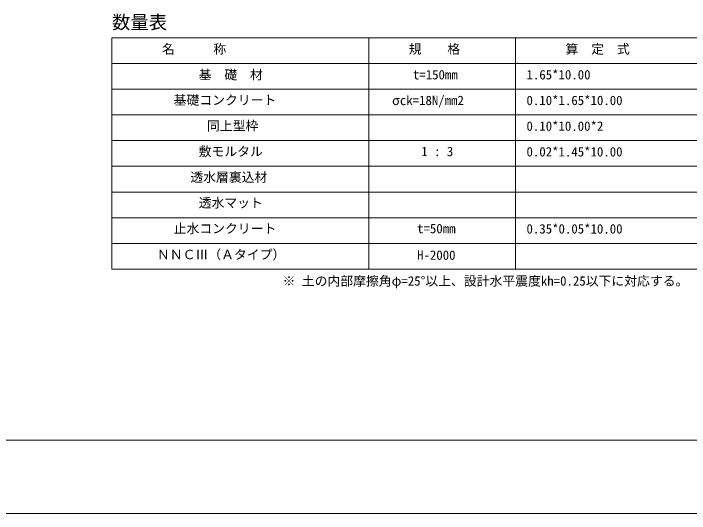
# Model space of a CAD drawing. Units: millimetres, scale not verified. Extents: x -252 to 252048, y 18866 to 78266.
# Drawn here: x 51088 to 69516, y 18866 to 32490 of the extents above; entities that cross this region are included whole.
import ezdxf
from ezdxf.enums import TextEntityAlignment as Align

# ---------------------------------------------------------------- set-up
doc = ezdxf.new("R2010")
doc.units = ezdxf.units.MM
doc.header["$LTSCALE"] = 300
doc.layers.add('D-MTR', color=1, linetype='Continuous')
doc.layers.add('D-MTR-TXT', color=1, linetype='Continuous')
for name, color, linetype, lineweight in [('D-MTR-FRAM', 7, 'Continuous', 18), ('D-TTL(外枠）', 2, 'Continuous', 18), ('DEFPOINTS_3', 7, 'Continuous', 18)]:
    doc.layers.add(name, color=color, linetype=linetype, lineweight=lineweight)
doc.styles.add('ＭＳ ゴシック', font='')
doc.styles.get('ＭＳ ゴシック').set_extended_font_data('MS Gothic')

msp = doc.modelspace()

# ---------------------------------------------------------------- linework, layer by layer
at = {"layer": 'D-MTR-FRAM'}
for p, q in [((53772.7, 31826.3), (73272.7, 31826.3)), ((53772.7, 25526.3), (53772.7, 31826.3)), ((60772.7, 25526.3), (60772.7, 31826.3)), ((64772.7, 25526.3), (64772.7, 31826.3)), ((53772.7, 31126.3), (73272.7, 31126.3)), ((53772.7, 30426.3), (73272.7, 30426.3)), ((53772.7, 29726.3), (73272.7, 29726.3)), ((53772.7, 29026.3), (73272.7, 29026.3)), ((53772.7, 28326.3), (73272.7, 28326.3)), ((53772.7, 27626.3), (73272.7, 27626.3)), ((53772.7, 26926.3), (73272.7, 26926.3)), ((53772.7, 26226.3), (73272.7, 26226.3)), ((53772.7, 25526.3), (73272.7, 25526.3))]:
    msp.add_line(p, q, dxfattribs=at)
at = {"layer": 'D-TTL(外枠）'}
msp.add_line((81548.2, 20866.3), (2048.2, 20866.3), dxfattribs=at)
at = {"layer": 'DEFPOINTS_3'}
msp.add_line((-251.8, 18866.3), (83848.2, 18866.3), dxfattribs=at)

# ---------------------------------------------------------------- texts
at = {"layer": 'D-MTR', "style": 'ＭＳ ゴシック'}
msp.add_text('数量表', height=366.6, dxfattribs=at).set_placement((53772.7, 31959.7), align=Align.BOTTOM_LEFT)
at = {"layer": 'D-MTR-TXT', "style": 'ＭＳ ゴシック'}
for s, p in [('名\u3000\u3000\u3000称', (55135.6, 31317.7)), ('規\u3000\u3000格', (61863, 31317.7)), ('算\u3000定\u3000式', (66135.6, 31317.7)), ('基\u3000礎\u3000材', (56135.6, 30617.7)), ('1.65*10.00', (65072.7, 30617.7)), ('t=150mm', (61976.7, 30617.7)), ('基礎コンクリート', (55453.4, 29926.7)), ('σck=18N/mm2', (61408.2, 29917.7)), ('0.10*1.65*10.00', (65072.7, 29917.7)), ('同上型枠', (56363, 29226.7)), ('0.10*10.00*2', (65072.7, 29217.7)), ('敷モルタル', (56135.6, 28526.7)), ('1 : 3', (62204.1, 28526.7)), ('0.02*1.45*10.00', (65072.7, 28517.7)), ('透水層裏込材', (55908.2, 27826.7)), ('透水マット', (56135.6, 27126.7)), ('止水コンクリート', (55453.4, 26426.7)), ('t=50mm', (62090.4, 26426.7)), ('0.35*0.05*10.00', (65072.7, 26417.7)), ('ＮＮＣⅢ（Ａタイプ）', (54998.6, 25717.7)), ('H-2000', (62090.4, 25701.3)), ('※ 土の内部摩擦角φ=25°以上、設計水平震度kh=0.25以下に対応する。', (58422.7, 24998))]:
    msp.add_text(s, height=256.6, dxfattribs=at).set_placement(p, align=Align.BOTTOM_LEFT)

doc.saveas('drawing.dxf')
